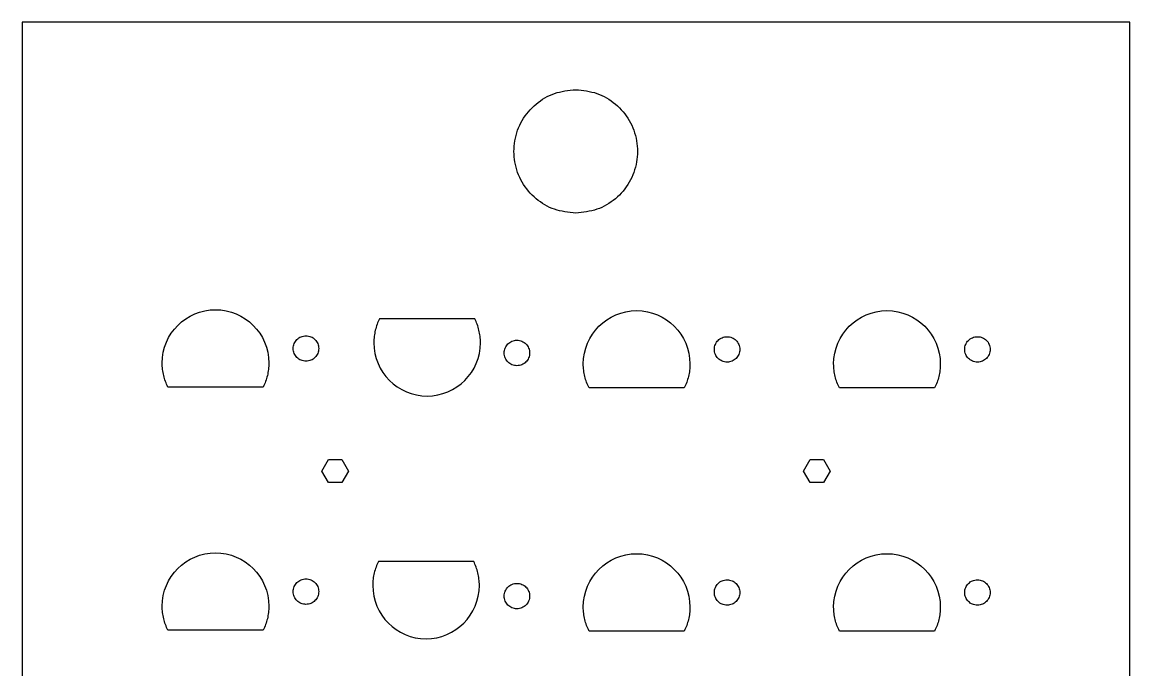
# Model space of a CAD drawing. Extents: x -980 to 281, y -16 to 694.
# Drawn here: x -260.5 to -3.9, y 155.7 to 305.9 of the extents above; entities that cross this region are included whole.
import ezdxf

# ---------------------------------------------------------------- set-up
doc = ezdxf.new("R2010")
doc.units = 0
doc.layers.add('newlayer', color=7, linetype='CONTINUOUS')

msp = doc.modelspace()

# ---------------------------------------------------------------- linework, layer by layer
at = {"layer": 'newlayer', "color": 7}
for points in [[(-132.25927, 290.257469), (-132.25927, 290.257469)], [(-228.071451, 226.874376), (-228.007669, 228.13867), (-227.820443, 229.366475), (-227.51601, 230.551568), (-227.100551, 231.687735), (-226.580302, 232.768754), (-225.961445, 233.788403), (-225.250245, 234.740463), (-224.452883, 235.618716), (-223.575595, 236.416936), (-222.624563, 237.128912), (-221.606023, 237.748415), (-220.526156, 238.269231), (-219.391227, 238.685136), (-218.207418, 238.989914), (-216.980937, 239.17734), (-215.717992, 239.241199), (-214.455076, 239.17734), (-213.228595, 238.989914), (-212.044785, 238.685136), (-210.909857, 238.269231), (-209.82999, 237.748415), (-208.81145, 237.128912), (-207.860417, 236.416936), (-206.983101, 235.618716), (-206.185767, 234.740463), (-205.474539, 233.788403), (-204.85571, 232.768754), (-204.335462, 231.687735), (-203.920003, 230.551568), (-203.615569, 229.366475), (-203.428343, 228.13867), (-203.364533, 226.874376), (-203.370177, 226.500985), (-203.386546, 226.130441), (-203.413922, 225.762889), (-203.451824, 225.39847), (-203.500225, 225.037324), (-203.558927, 224.679596), (-203.62779, 224.325424), (-203.706671, 223.974955), (-203.79543, 223.628327), (-203.893869, 223.285686), (-204.001847, 222.947172), (-204.119251, 222.612925), (-204.245856, 222.283089), (-204.381549, 221.957808), (-204.526188, 221.637224), (-204.679575, 221.321473), (-206.058711, 221.321473), (-207.437818, 221.321473), (-208.816953, 221.321473), (-210.196089, 221.321473), (-211.575224, 221.321473), (-212.954331, 221.321473), (-214.333466, 221.321473), (-215.712602, 221.321473), (-217.091737, 221.321473), (-218.470844, 221.321473), (-219.849979, 221.321473), (-221.229115, 221.321473), (-222.60825, 221.321473), (-223.987357, 221.321473), (-225.366493, 221.321473), (-226.745628, 221.321473), (-226.899213, 221.637286), (-227.044247, 221.957904), (-227.180532, 222.283193), (-227.307899, 222.613012), (-227.426122, 222.947229), (-227.535032, 223.285703), (-227.634487, 223.628296), (-227.724233, 223.974873), (-227.804131, 224.325294), (-227.873981, 224.679424), (-227.933586, 225.037126), (-227.982777, 225.398258), (-228.021357, 225.762689), (-228.049015, 226.130275), (-228.065948, 226.500883), (-228.071593, 226.874376), (-228.071451, 226.874376)], [(-130.503419, 226.667744), (-130.439637, 227.932038), (-130.252411, 229.15984), (-129.947978, 230.344936), (-129.532518, 231.481104), (-129.01227, 232.562122), (-128.393441, 233.581771), (-127.682213, 234.533831), (-126.884851, 235.412084), (-126.007563, 236.210304), (-125.05653, 236.92228), (-124.03799, 237.541783), (-122.958123, 238.062599), (-121.823195, 238.478504), (-120.639386, 238.783282), (-119.412904, 238.970708), (-118.14996, 239.034567), (-116.887044, 238.970708), (-115.660562, 238.783282), (-114.476753, 238.478504), (-113.341822, 238.062599), (-112.261955, 237.541783), (-111.243415, 236.92228), (-110.292382, 236.210304), (-109.415066, 235.412084), (-108.617732, 234.533831), (-107.906504, 233.581771), (-107.287675, 232.562122), (-106.767427, 231.481104), (-106.351967, 230.344936), (-106.047534, 229.15984), (-105.860308, 227.932038), (-105.796498, 226.667744), (-105.802142, 226.294353), (-105.818511, 225.923809), (-105.845887, 225.556257), (-105.883789, 225.191838), (-105.93219, 224.830692), (-105.990892, 224.472964), (-106.059755, 224.118792), (-106.138636, 223.768323), (-106.227395, 223.421695), (-106.325834, 223.079055), (-106.433812, 222.74054), (-106.551216, 222.406293), (-106.677821, 222.076457), (-106.813514, 221.751176), (-106.958153, 221.430592), (-107.11154, 221.114841), (-108.490676, 221.114841), (-109.869783, 221.114841), (-111.248918, 221.114841), (-112.628053, 221.114841), (-114.007192, 221.114841), (-115.386299, 221.114841), (-116.765434, 221.114841), (-118.144569, 221.114841), (-119.523705, 221.114841), (-120.902812, 221.114841), (-122.281947, 221.114841), (-123.661083, 221.114841), (-125.040218, 221.114841), (-126.419325, 221.114841), (-127.79846, 221.114841), (-129.177596, 221.114841), (-129.331181, 221.430654), (-129.476215, 221.751272), (-129.6125, 222.076562), (-129.739867, 222.406381), (-129.85809, 222.740597), (-129.966999, 223.079071), (-130.066455, 223.421664), (-130.156201, 223.768241), (-130.236098, 224.118662), (-130.305948, 224.472792), (-130.365554, 224.830495), (-130.414745, 225.191626), (-130.453325, 225.556057), (-130.481265, 225.923643), (-130.498198, 226.294251), (-130.503843, 226.667744), (-130.503419, 226.667744)], [(-72.498989, 226.667744), (-72.435206, 227.932038), (-72.24798, 229.15984), (-71.943547, 230.344936), (-71.528088, 231.481104), (-71.007839, 232.562122), (-70.389011, 233.581771), (-69.677782, 234.533831), (-68.88042, 235.412084), (-68.003132, 236.210304), (-67.0521, 236.92228), (-66.03356, 237.541783), (-64.953693, 238.062599), (-63.818764, 238.478504), (-62.634955, 238.783282), (-61.408474, 238.970708), (-60.145529, 239.034567), (-58.882613, 238.970708), (-57.656132, 238.783282), (-56.472325, 238.478504), (-55.337397, 238.062599), (-54.25753, 237.541783), (-53.23899, 236.92228), (-52.287957, 236.210304), (-51.410641, 235.412084), (-50.613307, 234.533831), (-49.902079, 233.581771), (-49.28325, 232.562122), (-48.763002, 231.481104), (-48.347543, 230.344936), (-48.043109, 229.159843), (-47.855883, 227.932038), (-47.792073, 226.667744), (-47.797717, 226.294353), (-47.814086, 225.923809), (-47.841462, 225.556257), (-47.879364, 225.191838), (-47.927765, 224.830692), (-47.986467, 224.472964), (-48.05533, 224.118792), (-48.134211, 223.768323), (-48.22297, 223.421695), (-48.321409, 223.079055), (-48.429387, 222.74054), (-48.546791, 222.406293), (-48.673396, 222.076457), (-48.809089, 221.751176), (-48.953728, 221.430592), (-49.107115, 221.114841), (-50.486251, 221.114841), (-51.865358, 221.114841), (-53.244493, 221.114841), (-54.623629, 221.114841), (-56.002764, 221.114841), (-57.381868, 221.114841), (-58.761003, 221.114841), (-60.140139, 221.114841), (-61.519274, 221.114841), (-62.898381, 221.114841), (-64.277517, 221.114841), (-65.656652, 221.114841), (-67.035787, 221.114841), (-68.414894, 221.114841), (-69.79403, 221.114841), (-71.173165, 221.114841), (-71.32675, 221.430654), (-71.471784, 221.751272), (-71.608069, 222.076562), (-71.735436, 222.406381), (-71.853659, 222.740597), (-71.962569, 223.079071), (-72.062024, 223.421664), (-72.151771, 223.768241), (-72.231668, 224.118662), (-72.301518, 224.472792), (-72.361123, 224.830495), (-72.410314, 225.191626), (-72.448894, 225.556057), (-72.476834, 225.923643), (-72.493767, 226.294251), (-72.499412, 226.667744), (-72.498989, 226.667744)], [(-179.040674, 231.597834), (-178.976892, 230.33354), (-178.789666, 229.105738), (-178.485205, 227.920642), (-178.069745, 226.784474), (-177.549497, 225.703456), (-176.930668, 224.683807), (-176.219468, 223.731747), (-175.422106, 222.853494), (-174.54479, 222.055274), (-173.593757, 221.343298), (-172.575217, 220.723794), (-171.495379, 220.202979), (-170.360422, 219.787073), (-169.176613, 219.482296), (-167.950131, 219.294869), (-166.687215, 219.231011), (-165.424299, 219.294869), (-164.197817, 219.482296), (-163.01398, 219.787073), (-161.879051, 220.202979), (-160.799213, 220.723794), (-159.780645, 221.343298), (-158.829612, 222.055274), (-157.952324, 222.853494), (-157.154962, 223.731747), (-156.443762, 224.683807), (-155.824933, 225.703456), (-155.304685, 226.784474), (-154.889225, 227.920642), (-154.584764, 229.105735), (-154.397538, 230.33354), (-154.333756, 231.597834), (-154.3394, 231.971225), (-154.355769, 232.341768), (-154.383145, 232.709321), (-154.421047, 233.07374), (-154.46942, 233.434886), (-154.528122, 233.792614), (-154.597013, 234.146786), (-154.675894, 234.497255), (-154.764624, 234.843883), (-154.863063, 235.186523), (-154.97107, 235.525038), (-155.088446, 235.859285), (-155.215079, 236.189121), (-155.350772, 236.514401), (-155.495382, 236.834986), (-155.64877, 237.150736), (-157.027905, 237.150736), (-158.407041, 237.150736), (-159.786176, 237.150736), (-161.165283, 237.150736), (-162.544419, 237.150736), (-163.923554, 237.150736), (-165.302689, 237.150736), (-166.681796, 237.150736), (-168.060932, 237.150736), (-169.440067, 237.150736), (-170.819202, 237.150736), (-172.198309, 237.150736), (-173.577445, 237.150736), (-174.95658, 237.150736), (-176.335715, 237.150736), (-177.714823, 237.150736), (-177.868436, 236.834924), (-178.01347, 236.514305), (-178.149755, 236.189016), (-178.277094, 235.859197), (-178.395317, 235.524981), (-178.504255, 235.186506), (-178.603681, 234.843914), (-178.693456, 234.497337), (-178.773325, 234.146915), (-178.843175, 233.792786), (-178.902781, 233.435083), (-178.951972, 233.073952), (-178.990552, 232.709521), (-179.018209, 232.341935), (-179.035143, 231.971326), (-179.040787, 231.597834), (-179.040674, 231.597834)], [(-194.756303, 233.197562), (-194.454664, 233.18235), (-194.161774, 233.137646), (-193.879044, 233.064957), (-193.608026, 232.965756), (-193.350131, 232.841533), (-193.106912, 232.693767), (-192.879808, 232.523946), (-192.670314, 232.333545), (-192.479927, 232.124054), (-192.310114, 231.896955), (-192.162343, 231.653728), (-192.038137, 231.395856), (-191.938935, 231.124821), (-191.866235, 230.84211), (-191.821531, 230.549203), (-191.806291, 230.247581), (-191.821531, 229.945961), (-191.866235, 229.653054), (-191.938935, 229.370344), (-192.038137, 229.099309), (-192.162343, 228.841437), (-192.310114, 228.598209), (-192.479927, 228.371108), (-192.670314, 228.161617), (-192.879808, 227.971219), (-193.106912, 227.801394), (-193.350131, 227.653631), (-193.608026, 227.529408), (-193.879044, 227.430207), (-194.161774, 227.357515), (-194.454664, 227.312811), (-194.756303, 227.297599), (-195.057914, 227.312811), (-195.350833, 227.357515), (-195.633535, 227.430207), (-195.904581, 227.529408), (-196.162447, 227.653631), (-196.405667, 227.801394), (-196.632771, 227.971219), (-196.842264, 228.161617), (-197.032651, 228.371108), (-197.202493, 228.598209), (-197.350236, 228.841437), (-197.47447, 229.099309), (-197.573671, 229.370344), (-197.646372, 229.653054), (-197.691076, 229.945961), (-197.706316, 230.247581), (-197.691076, 230.549203), (-197.646372, 230.84211), (-197.573671, 231.124821), (-197.47447, 231.395856), (-197.350236, 231.653728), (-197.202493, 231.896955), (-197.032651, 232.124054), (-196.842264, 232.333545), (-196.632771, 232.523946), (-196.405667, 232.693767), (-196.162447, 232.841533), (-195.904581, 232.965756), (-195.633535, 233.064957), (-195.350833, 233.137646), (-195.057914, 233.18235), (-194.756303, 233.197562)], [(-145.882781, 232.164939), (-145.58117, 232.149728), (-145.288251, 232.105024), (-145.005549, 232.032334), (-144.734503, 231.933133), (-144.476637, 231.80891), (-144.233417, 231.661144), (-144.006313, 231.491323), (-143.79682, 231.300924), (-143.606433, 231.091431), (-143.436591, 230.864332), (-143.288848, 230.621105), (-143.164614, 230.363233), (-143.065413, 230.092198), (-142.992712, 229.809487), (-142.948008, 229.51658), (-142.932768, 229.214958), (-142.948008, 228.913339), (-142.992712, 228.620431), (-143.065413, 228.337721), (-143.164614, 228.066686), (-143.288848, 227.808814), (-143.436591, 227.565586), (-143.606433, 227.338485), (-143.79682, 227.128994), (-144.006313, 226.938596), (-144.233417, 226.768771), (-144.476637, 226.621008), (-144.734503, 226.496785), (-145.005549, 226.397584), (-145.288251, 226.324892), (-145.58117, 226.280188), (-145.882781, 226.264948), (-146.18442, 226.280188), (-146.47731, 226.324892), (-146.760012, 226.397584), (-147.031058, 226.496785), (-147.288953, 226.621008), (-147.532172, 226.768771), (-147.759276, 226.938596), (-147.968741, 227.128994), (-148.159157, 227.338485), (-148.32897, 227.565586), (-148.476741, 227.808814), (-148.600947, 228.066686), (-148.700149, 228.337721), (-148.772849, 228.620431), (-148.817553, 228.913339), (-148.832793, 229.214958), (-148.817553, 229.51658), (-148.772849, 229.809487), (-148.700149, 230.092198), (-148.600947, 230.363233), (-148.476741, 230.621105), (-148.32897, 230.864332), (-148.159157, 231.091431), (-147.968741, 231.300924), (-147.759276, 231.491323), (-147.532172, 231.661144), (-147.288953, 231.80891), (-147.031058, 231.933133), (-146.760012, 232.032334), (-146.47731, 232.105024), (-146.18442, 232.149728), (-145.882781, 232.164939)], [(-97.188297, 232.990919), (-96.886657, 232.975679), (-96.593767, 232.930975), (-96.311065, 232.858286), (-96.040019, 232.759085), (-95.782124, 232.634862), (-95.538905, 232.487096), (-95.311801, 232.317274), (-95.102307, 232.126873), (-94.91192, 231.917382), (-94.742107, 231.690284), (-94.594336, 231.447056), (-94.470101, 231.189184), (-94.370929, 230.918149), (-94.298228, 230.635439), (-94.253524, 230.342532), (-94.238284, 230.040909), (-94.253524, 229.73929), (-94.298228, 229.446383), (-94.370929, 229.163672), (-94.470101, 228.892638), (-94.594336, 228.634765), (-94.742107, 228.391538), (-94.91192, 228.164436), (-95.102307, 227.954946), (-95.311801, 227.764547), (-95.538905, 227.594723), (-95.782124, 227.44696), (-96.040019, 227.322737), (-96.311065, 227.223536), (-96.593767, 227.150844), (-96.886657, 227.10614), (-97.188297, 227.0909), (-97.489907, 227.10614), (-97.782826, 227.150844), (-98.065528, 227.223536), (-98.336574, 227.322737), (-98.594441, 227.44696), (-98.83766, 227.594723), (-99.064764, 227.764547), (-99.274257, 227.954946), (-99.464645, 228.164436), (-99.634486, 228.391538), (-99.782229, 228.634765), (-99.906463, 228.892638), (-100.005665, 229.163672), (-100.078365, 229.446383), (-100.123069, 229.73929), (-100.138309, 230.040909), (-100.123069, 230.342532), (-100.078365, 230.635439), (-100.005665, 230.918149), (-99.906463, 231.189184), (-99.782229, 231.447056), (-99.634486, 231.690284), (-99.464645, 231.917382), (-99.274257, 232.126873), (-99.064764, 232.317274), (-98.83766, 232.487096), (-98.594441, 232.634862), (-98.336574, 232.759085), (-98.065528, 232.858286), (-97.782826, 232.930975), (-97.489907, 232.975679), (-97.188297, 232.990919)], [(-39.183843, 232.990976), (-38.882204, 232.975736), (-38.589314, 232.931032), (-38.306584, 232.858342), (-38.035566, 232.759141), (-37.777671, 232.634918), (-37.534452, 232.487152), (-37.307348, 232.317331), (-37.097854, 232.12693), (-36.907467, 231.917439), (-36.737654, 231.69034), (-36.589883, 231.447113), (-36.465648, 231.189241), (-36.366475, 230.918206), (-36.293775, 230.635495), (-36.249071, 230.342588), (-36.233831, 230.040966), (-36.249071, 229.739347), (-36.293775, 229.446439), (-36.366475, 229.163729), (-36.465648, 228.892694), (-36.589883, 228.634822), (-36.737654, 228.391594), (-36.907467, 228.164493), (-37.097854, 227.955002), (-37.307348, 227.764604), (-37.534452, 227.594779), (-37.777671, 227.447016), (-38.035566, 227.322793), (-38.306584, 227.223592), (-38.589314, 227.1509), (-38.882204, 227.106196), (-39.183843, 227.090956), (-39.485454, 227.106196), (-39.778373, 227.1509), (-40.061075, 227.223592), (-40.332121, 227.322793), (-40.589987, 227.447016), (-40.833207, 227.594779), (-41.060311, 227.764604), (-41.269804, 227.955002), (-41.460191, 228.164493), (-41.630033, 228.391594), (-41.777776, 228.634822), (-41.90201, 228.892694), (-42.001211, 229.163729), (-42.073912, 229.446439), (-42.118616, 229.739347), (-42.133856, 230.040966), (-42.118616, 230.342588), (-42.073912, 230.635495), (-42.001211, 230.918206), (-41.90201, 231.189241), (-41.777776, 231.447113), (-41.630033, 231.69034), (-41.460191, 231.917439), (-41.269804, 232.12693), (-41.060311, 232.317331), (-40.833207, 232.487152), (-40.589987, 232.634918), (-40.332121, 232.759141), (-40.061075, 232.858342), (-39.778373, 232.931032), (-39.485454, 232.975736), (-39.183843, 232.990976)], [(-186.433256, 199.152864), (-189.528365, 199.152864), (-191.075919, 201.827864), (-189.528365, 204.502864), (-186.433256, 204.502864), (-184.885702, 201.827864), (-186.433256, 199.152864)], [(-74.874351, 199.144674), (-77.96946, 199.144674), (-79.517014, 201.819674), (-77.969459, 204.494674), (-74.874351, 204.494673), (-73.326796, 201.819673), (-74.874351, 199.144674)], [(-228.071451, 170.503468), (-228.007669, 171.767761), (-227.820443, 172.995563), (-227.51601, 174.180659), (-227.100551, 175.316827), (-226.580302, 176.397845), (-225.961445, 177.417494), (-225.250245, 178.369554), (-224.452883, 179.247807), (-223.575595, 180.046027), (-222.624563, 180.758003), (-221.606023, 181.377507), (-220.526156, 181.898322), (-219.391227, 182.314228), (-218.207418, 182.619005), (-216.980937, 182.806432), (-215.717992, 182.87029), (-214.455076, 182.806432), (-213.228595, 182.619005), (-212.044785, 182.314228), (-210.909857, 181.898322), (-209.82999, 181.377507), (-208.81145, 180.758003), (-207.860417, 180.046027), (-206.983101, 179.247807), (-206.185767, 178.369554), (-205.474539, 177.417494), (-204.85571, 176.397845), (-204.335462, 175.316827), (-203.920003, 174.180659), (-203.615569, 172.995566), (-203.428343, 171.767761), (-203.364533, 170.503468), (-203.370177, 170.130076), (-203.386546, 169.759533), (-203.413922, 169.39198), (-203.451824, 169.027561), (-203.500225, 168.666415), (-203.558927, 168.308687), (-203.62779, 167.954515), (-203.706671, 167.604046), (-203.79543, 167.257418), (-203.893869, 166.914778), (-204.001847, 166.576263), (-204.119251, 166.242016), (-204.245856, 165.91218), (-204.381549, 165.5869), (-204.526188, 165.266315), (-204.679575, 164.950565), (-206.058711, 164.950565), (-207.437818, 164.950565), (-208.816953, 164.950565), (-210.196089, 164.950565), (-211.575224, 164.950565), (-212.954331, 164.950565), (-214.333466, 164.950565), (-215.712602, 164.950565), (-217.091737, 164.950565), (-218.470844, 164.950565), (-219.849979, 164.950565), (-221.229115, 164.950565), (-222.60825, 164.950565), (-223.987357, 164.950565), (-225.366493, 164.950565), (-226.745628, 164.950565), (-226.899213, 165.266377), (-227.044247, 165.586996), (-227.180532, 165.912285), (-227.307899, 166.242104), (-227.426122, 166.57632), (-227.535032, 166.914795), (-227.634487, 167.257387), (-227.724233, 167.603964), (-227.804131, 167.954386), (-227.873981, 168.308515), (-227.933586, 168.666218), (-227.982777, 169.027349), (-228.021357, 169.39178), (-228.049015, 169.759366), (-228.065948, 170.129975), (-228.071593, 170.503468), (-228.071451, 170.503468)], [(-130.503419, 170.296847), (-130.439637, 171.56114), (-130.252411, 172.788943), (-129.947978, 173.974039), (-129.532518, 175.110206), (-129.01227, 176.191225), (-128.393441, 177.210874), (-127.682213, 178.162933), (-126.884851, 179.041186), (-126.007563, 179.839407), (-125.05653, 180.551383), (-124.03799, 181.170886), (-122.958123, 181.691702), (-121.823195, 182.107607), (-120.639386, 182.412385), (-119.412904, 182.599811), (-118.14996, 182.66367), (-116.887044, 182.599811), (-115.660562, 182.412385), (-114.476753, 182.107607), (-113.341822, 181.691702), (-112.261955, 181.170886), (-111.243415, 180.551383), (-110.292382, 179.839407), (-109.415066, 179.041186), (-108.617732, 178.162933), (-107.906504, 177.210874), (-107.287675, 176.191225), (-106.767427, 175.110206), (-106.351967, 173.974039), (-106.047534, 172.788943), (-105.860308, 171.56114), (-105.796498, 170.296847), (-105.802142, 169.923456), (-105.818511, 169.552912), (-105.845887, 169.18536), (-105.883789, 168.82094), (-105.93219, 168.459795), (-105.990892, 168.102067), (-106.059755, 167.747895), (-106.138636, 167.397426), (-106.227395, 167.050798), (-106.325834, 166.708157), (-106.433812, 166.369643), (-106.551216, 166.035396), (-106.677821, 165.70556), (-106.813514, 165.380279), (-106.958153, 165.059694), (-107.11154, 164.743944), (-108.490676, 164.743944), (-109.869783, 164.743944), (-111.248918, 164.743944), (-112.628053, 164.743944), (-114.007192, 164.743944), (-115.386299, 164.743944), (-116.765434, 164.743944), (-118.144569, 164.743944), (-119.523705, 164.743944), (-120.902812, 164.743944), (-122.281947, 164.743944), (-123.661083, 164.743944), (-125.040218, 164.743944), (-126.419325, 164.743944), (-127.79846, 164.743944), (-129.177596, 164.743944), (-129.331181, 165.059756), (-129.476215, 165.380375), (-129.6125, 165.705664), (-129.739867, 166.035483), (-129.85809, 166.369699), (-129.966999, 166.708174), (-130.066455, 167.050766), (-130.156201, 167.397344), (-130.236098, 167.747765), (-130.305948, 168.101895), (-130.365554, 168.459597), (-130.414745, 168.820729), (-130.453325, 169.18516), (-130.481265, 169.552746), (-130.498198, 169.923354), (-130.503843, 170.296847), (-130.503419, 170.296847)], [(-72.498989, 170.296847), (-72.435206, 171.56114), (-72.24798, 172.788943), (-71.943547, 173.974039), (-71.528088, 175.110206), (-71.007839, 176.191225), (-70.389011, 177.210874), (-69.677782, 178.162933), (-68.88042, 179.041186), (-68.003132, 179.839407), (-67.0521, 180.551383), (-66.03356, 181.170886), (-64.953693, 181.691702), (-63.818764, 182.107607), (-62.634955, 182.412385), (-61.408474, 182.599811), (-60.145529, 182.66367), (-58.882613, 182.599811), (-57.656132, 182.412385), (-56.472325, 182.107607), (-55.337397, 181.691702), (-54.25753, 181.170886), (-53.23899, 180.551383), (-52.287957, 179.839407), (-51.410641, 179.041186), (-50.613307, 178.162933), (-49.902079, 177.210874), (-49.28325, 176.191225), (-48.763002, 175.110206), (-48.347543, 173.974039), (-48.043109, 172.788943), (-47.855883, 171.56114), (-47.792073, 170.296847), (-47.797717, 169.923456), (-47.814086, 169.552912), (-47.841462, 169.18536), (-47.879364, 168.82094), (-47.927765, 168.459795), (-47.986467, 168.102067), (-48.05533, 167.747895), (-48.134211, 167.397426), (-48.22297, 167.050798), (-48.321409, 166.708157), (-48.429387, 166.369643), (-48.546791, 166.035396), (-48.673396, 165.70556), (-48.809089, 165.380279), (-48.953728, 165.059694), (-49.107115, 164.743944), (-50.486251, 164.743944), (-51.865358, 164.743944), (-53.244493, 164.743944), (-54.623629, 164.743944), (-56.002764, 164.743944), (-57.381868, 164.743944), (-58.761003, 164.743944), (-60.140139, 164.743944), (-61.519274, 164.743944), (-62.898381, 164.743944), (-64.277517, 164.743944), (-65.656652, 164.743944), (-67.035787, 164.743944), (-68.414894, 164.743944), (-69.79403, 164.743944), (-71.173165, 164.743944), (-71.32675, 165.059756), (-71.471784, 165.380375), (-71.608069, 165.705664), (-71.735436, 166.035483), (-71.853659, 166.369699), (-71.962569, 166.708174), (-72.062024, 167.050766), (-72.151771, 167.397344), (-72.231668, 167.747765), (-72.301518, 168.101895), (-72.361123, 168.459597), (-72.410314, 168.820729), (-72.448894, 169.18516), (-72.476834, 169.552746), (-72.493767, 169.923354), (-72.499412, 170.296847), (-72.498989, 170.296847)], [(-179.29188, 175.310502), (-179.228098, 174.046209), (-179.040872, 172.818407), (-178.736411, 171.63331), (-178.320951, 170.497143), (-177.800703, 169.416125), (-177.181874, 168.396475), (-176.470674, 167.444416), (-175.673312, 166.566163), (-174.795996, 165.767942), (-173.844963, 165.055966), (-172.826423, 164.436463), (-171.746585, 163.915647), (-170.611628, 163.499742), (-169.427819, 163.194965), (-168.201337, 163.007538), (-166.938421, 162.94368), (-165.675505, 163.007538), (-164.449023, 163.194965), (-163.265186, 163.499742), (-162.130257, 163.915647), (-161.050419, 164.436463), (-160.031851, 165.055966), (-159.080818, 165.767942), (-158.20353, 166.566163), (-157.406168, 167.444416), (-156.694968, 168.396475), (-156.076139, 169.416125), (-155.555891, 170.497143), (-155.140431, 171.63331), (-154.83597, 172.818404), (-154.648744, 174.046209), (-154.584962, 175.310502), (-154.590606, 175.683893), (-154.606975, 176.054437), (-154.634351, 176.421989), (-154.672253, 176.786409), (-154.720626, 177.147554), (-154.779328, 177.505282), (-154.848219, 177.859454), (-154.9271, 178.209923), (-155.01583, 178.556552), (-155.114269, 178.899192), (-155.222276, 179.237706), (-155.339652, 179.571953), (-155.466285, 179.901789), (-155.601978, 180.22707), (-155.746588, 180.547655), (-155.899976, 180.863405), (-157.279111, 180.863405), (-158.658247, 180.863405), (-160.037382, 180.863405), (-161.416489, 180.863405), (-162.795625, 180.863405), (-164.17476, 180.863405), (-165.553895, 180.863405), (-166.933002, 180.863405), (-168.312138, 180.863405), (-169.691273, 180.863405), (-171.070408, 180.863405), (-172.449515, 180.863405), (-173.828651, 180.863405), (-175.207786, 180.863405), (-176.586921, 180.863405), (-177.966029, 180.863405), (-178.119642, 180.547593), (-178.264676, 180.226974), (-178.400961, 179.901685), (-178.5283, 179.571866), (-178.646523, 179.23765), (-178.755461, 178.899175), (-178.854887, 178.556583), (-178.944662, 178.210005), (-179.024531, 177.859584), (-179.094381, 177.505454), (-179.153987, 177.147752), (-179.203178, 176.78662), (-179.241758, 176.42219), (-179.269698, 176.054604), (-179.286631, 175.683995), (-179.292275, 175.310502), (-179.29188, 175.310502)], [(-194.756303, 176.826665), (-194.454664, 176.811453), (-194.161774, 176.766749), (-193.879044, 176.69406), (-193.608026, 176.594859), (-193.350131, 176.470636), (-193.106912, 176.32287), (-192.879808, 176.153048), (-192.670314, 175.96265), (-192.479927, 175.753156), (-192.310114, 175.526058), (-192.162343, 175.28283), (-192.038137, 175.024958), (-191.938935, 174.753923), (-191.866235, 174.471213), (-191.821531, 174.178306), (-191.806291, 173.876683), (-191.821531, 173.575064), (-191.866235, 173.282157), (-191.938935, 172.999446), (-192.038137, 172.728412), (-192.162343, 172.470539), (-192.310114, 172.227312), (-192.479927, 172.00021), (-192.670314, 171.79072), (-192.879808, 171.600321), (-193.106912, 171.430497), (-193.350131, 171.282734), (-193.608026, 171.158511), (-193.879044, 171.05931), (-194.161774, 170.986618), (-194.454664, 170.941914), (-194.756303, 170.926674), (-195.057914, 170.941914), (-195.350833, 170.986618), (-195.633535, 171.05931), (-195.904581, 171.158511), (-196.162447, 171.282734), (-196.405667, 171.430497), (-196.632771, 171.600321), (-196.842264, 171.79072), (-197.032651, 172.00021), (-197.202493, 172.227312), (-197.350236, 172.470539), (-197.47447, 172.728412), (-197.573671, 172.999446), (-197.646372, 173.282157), (-197.691076, 173.575064), (-197.706316, 173.876683), (-197.691076, 174.178306), (-197.646372, 174.471213), (-197.573671, 174.753923), (-197.47447, 175.024958), (-197.350236, 175.28283), (-197.202493, 175.526058), (-197.032651, 175.753156), (-196.842264, 175.96265), (-196.632771, 176.153048), (-196.405667, 176.32287), (-196.162447, 176.470636), (-195.904581, 176.594859), (-195.633535, 176.69406), (-195.350833, 176.766749), (-195.057914, 176.811453), (-194.756303, 176.826665)], [(-145.882781, 175.794042), (-145.58117, 175.77883), (-145.288251, 175.734126), (-145.005549, 175.661437), (-144.734503, 175.562236), (-144.476637, 175.438013), (-144.233417, 175.290247), (-144.006313, 175.120426), (-143.79682, 174.930024), (-143.606433, 174.720534), (-143.436591, 174.493435), (-143.288848, 174.250207), (-143.164614, 173.992335), (-143.065413, 173.7213), (-142.992712, 173.43859), (-142.948008, 173.145683), (-142.932768, 172.844061), (-142.948008, 172.542441), (-142.992712, 172.249534), (-143.065413, 171.966824), (-143.164614, 171.695789), (-143.288848, 171.437917), (-143.436591, 171.194689), (-143.606433, 170.967588), (-143.79682, 170.758097), (-144.006313, 170.567698), (-144.233417, 170.397874), (-144.476637, 170.250111), (-144.734503, 170.125888), (-145.005549, 170.026687), (-145.288251, 169.953995), (-145.58117, 169.909291), (-145.882781, 169.894079), (-146.18442, 169.909291), (-146.47731, 169.953995), (-146.760012, 170.026687), (-147.031058, 170.125888), (-147.288953, 170.250111), (-147.532172, 170.397874), (-147.759276, 170.567698), (-147.968741, 170.758097), (-148.159157, 170.967588), (-148.32897, 171.194689), (-148.476741, 171.437917), (-148.600947, 171.695789), (-148.700149, 171.966824), (-148.772849, 172.249534), (-148.817553, 172.542441), (-148.832793, 172.844061), (-148.817553, 173.145683), (-148.772849, 173.43859), (-148.700149, 173.7213), (-148.600947, 173.992335), (-148.476741, 174.250207), (-148.32897, 174.493435), (-148.159157, 174.720534), (-147.968741, 174.930024), (-147.759276, 175.120426), (-147.532172, 175.290247), (-147.288953, 175.438013), (-147.031058, 175.562236), (-146.760012, 175.661437), (-146.47731, 175.734126), (-146.18442, 175.77883), (-145.882781, 175.794042)], [(-97.188297, 176.620022), (-96.886657, 176.604782), (-96.593767, 176.560078), (-96.311065, 176.487389), (-96.040019, 176.388187), (-95.782124, 176.263965), (-95.538905, 176.116199), (-95.311801, 175.946377), (-95.102307, 175.755976), (-94.91192, 175.546485), (-94.742107, 175.319387), (-94.594336, 175.076159), (-94.470101, 174.818287), (-94.370929, 174.547252), (-94.298228, 174.264541), (-94.253524, 173.971634), (-94.238284, 173.670012), (-94.253524, 173.368393), (-94.298228, 173.075486), (-94.370929, 172.792775), (-94.470101, 172.52174), (-94.594336, 172.263868), (-94.742107, 172.020641), (-94.91192, 171.793539), (-95.102307, 171.584048), (-95.311801, 171.39365), (-95.538905, 171.223826), (-95.782124, 171.076063), (-96.040019, 170.95184), (-96.311065, 170.852638), (-96.593767, 170.779947), (-96.886657, 170.735243), (-97.188297, 170.720031), (-97.489907, 170.735243), (-97.782826, 170.779947), (-98.065528, 170.852638), (-98.336574, 170.95184), (-98.594441, 171.076063), (-98.83766, 171.223826), (-99.064764, 171.39365), (-99.274257, 171.584048), (-99.464645, 171.793539), (-99.634486, 172.020641), (-99.782229, 172.263868), (-99.906463, 172.52174), (-100.005665, 172.792775), (-100.078365, 173.075486), (-100.123069, 173.368393), (-100.138309, 173.670012), (-100.123069, 173.971634), (-100.078365, 174.264541), (-100.005665, 174.547252), (-99.906463, 174.818287), (-99.782229, 175.076159), (-99.634486, 175.319387), (-99.464645, 175.546485), (-99.274257, 175.755976), (-99.064764, 175.946377), (-98.83766, 176.116199), (-98.594441, 176.263965), (-98.336574, 176.388187), (-98.065528, 176.487389), (-97.782826, 176.560078), (-97.489907, 176.604782), (-97.188297, 176.620022)], [(-39.183843, 176.620078), (-38.882204, 176.604838), (-38.589314, 176.560134), (-38.306584, 176.487445), (-38.035566, 176.388244), (-37.777671, 176.264021), (-37.534452, 176.116255), (-37.307348, 175.946434), (-37.097854, 175.756032), (-36.907467, 175.546542), (-36.737654, 175.319443), (-36.589883, 175.076215), (-36.465648, 174.818343), (-36.366475, 174.547308), (-36.293775, 174.264598), (-36.249071, 173.971691), (-36.233831, 173.670069), (-36.249071, 173.368449), (-36.293775, 173.075542), (-36.366475, 172.792832), (-36.465648, 172.521797), (-36.589883, 172.263925), (-36.737654, 172.020697), (-36.907467, 171.793596), (-37.097854, 171.584105), (-37.307348, 171.393706), (-37.534452, 171.223882), (-37.777671, 171.076119), (-38.035566, 170.951896), (-38.306584, 170.852695), (-38.589314, 170.780003), (-38.882204, 170.735299), (-39.183843, 170.720087), (-39.485454, 170.735299), (-39.778373, 170.780003), (-40.061075, 170.852695), (-40.332121, 170.951896), (-40.589987, 171.076119), (-40.833207, 171.223882), (-41.060311, 171.393706), (-41.269804, 171.584105), (-41.460191, 171.793596), (-41.630033, 172.020697), (-41.777776, 172.263925), (-41.90201, 172.521797), (-42.001211, 172.792832), (-42.073912, 173.075542), (-42.118616, 173.368449), (-42.133856, 173.670069), (-42.118616, 173.971691), (-42.073912, 174.264598), (-42.001211, 174.547308), (-41.90201, 174.818343), (-41.777776, 175.076215), (-41.630033, 175.319443), (-41.460191, 175.546542), (-41.269804, 175.756032), (-41.060311, 175.946434), (-40.833207, 176.116255), (-40.589987, 176.264021), (-40.332121, 176.388244), (-40.061075, 176.487445), (-39.778373, 176.560134), (-39.485454, 176.604838), (-39.183843, 176.620078)]]:
    msp.add_lwpolyline(points, dxfattribs=at)
msp.add_open_spline([(-3.872871, 305.924402), (-32.389075, 305.924402), (-89.421482, 305.924402), (-174.970093, 305.924402), (-232.0025, 305.924402), (-260.518704, 305.924402)], degree=3, dxfattribs=at)
for points, knots in [([(-260.518704, 305.924402), (-260.518704, 272.548685), (-260.518704, 205.797251), (-260.518704, 105.670104), (-260.518704, 38.918673), (-260.518704, 5.542959)], [0, 0, 0, 0, 100.127152, 200.254301, 300.381444, 300.381444, 300.381444, 300.381444]), ([(-3.872871, 5.542959), (-3.872871, 38.918673), (-3.872871, 105.670104), (-3.872871, 205.797251), (-3.872871, 272.548685), (-3.872871, 305.924402)], [0, 0, 0, 0, 100.127143, 200.254292, 300.381444, 300.381444, 300.381444, 300.381444]), ([(-132.25927, 261.657482), (-133.932312, 261.826978), (-137.254426, 262.163543), (-141.645992, 264.794666), (-144.911362, 268.649435), (-146.64335, 273.424879), (-146.64335, 278.490071), (-144.911362, 283.265516), (-141.645992, 287.120285), (-137.254426, 289.751408), (-133.932312, 290.087972), (-132.25927, 290.257469)], [0, 0, 0, 0, 4.993153, 9.914767, 14.90792, 19.901073, 24.822686, 29.815839, 34.808992, 39.730606, 44.723759, 44.723759, 44.723759, 44.723759]), ([(-132.25927, 290.257469), (-130.586227, 290.087972), (-127.264113, 289.751408), (-122.872547, 287.120285), (-119.607178, 283.265516), (-117.875189, 278.490071), (-117.875189, 273.424879), (-119.607178, 268.649435), (-122.872547, 264.794666), (-127.264113, 262.163543), (-130.586227, 261.826978), (-132.25927, 261.657482)], [0, 0, 0, 0, 4.993153, 9.914767, 14.90792, 19.901073, 24.822686, 29.815839, 34.808992, 39.730606, 44.723759, 44.723759, 44.723759, 44.723759])]:
    msp.add_open_spline(points, degree=3, knots=knots, dxfattribs=at)

doc.saveas('drawing.dxf')
